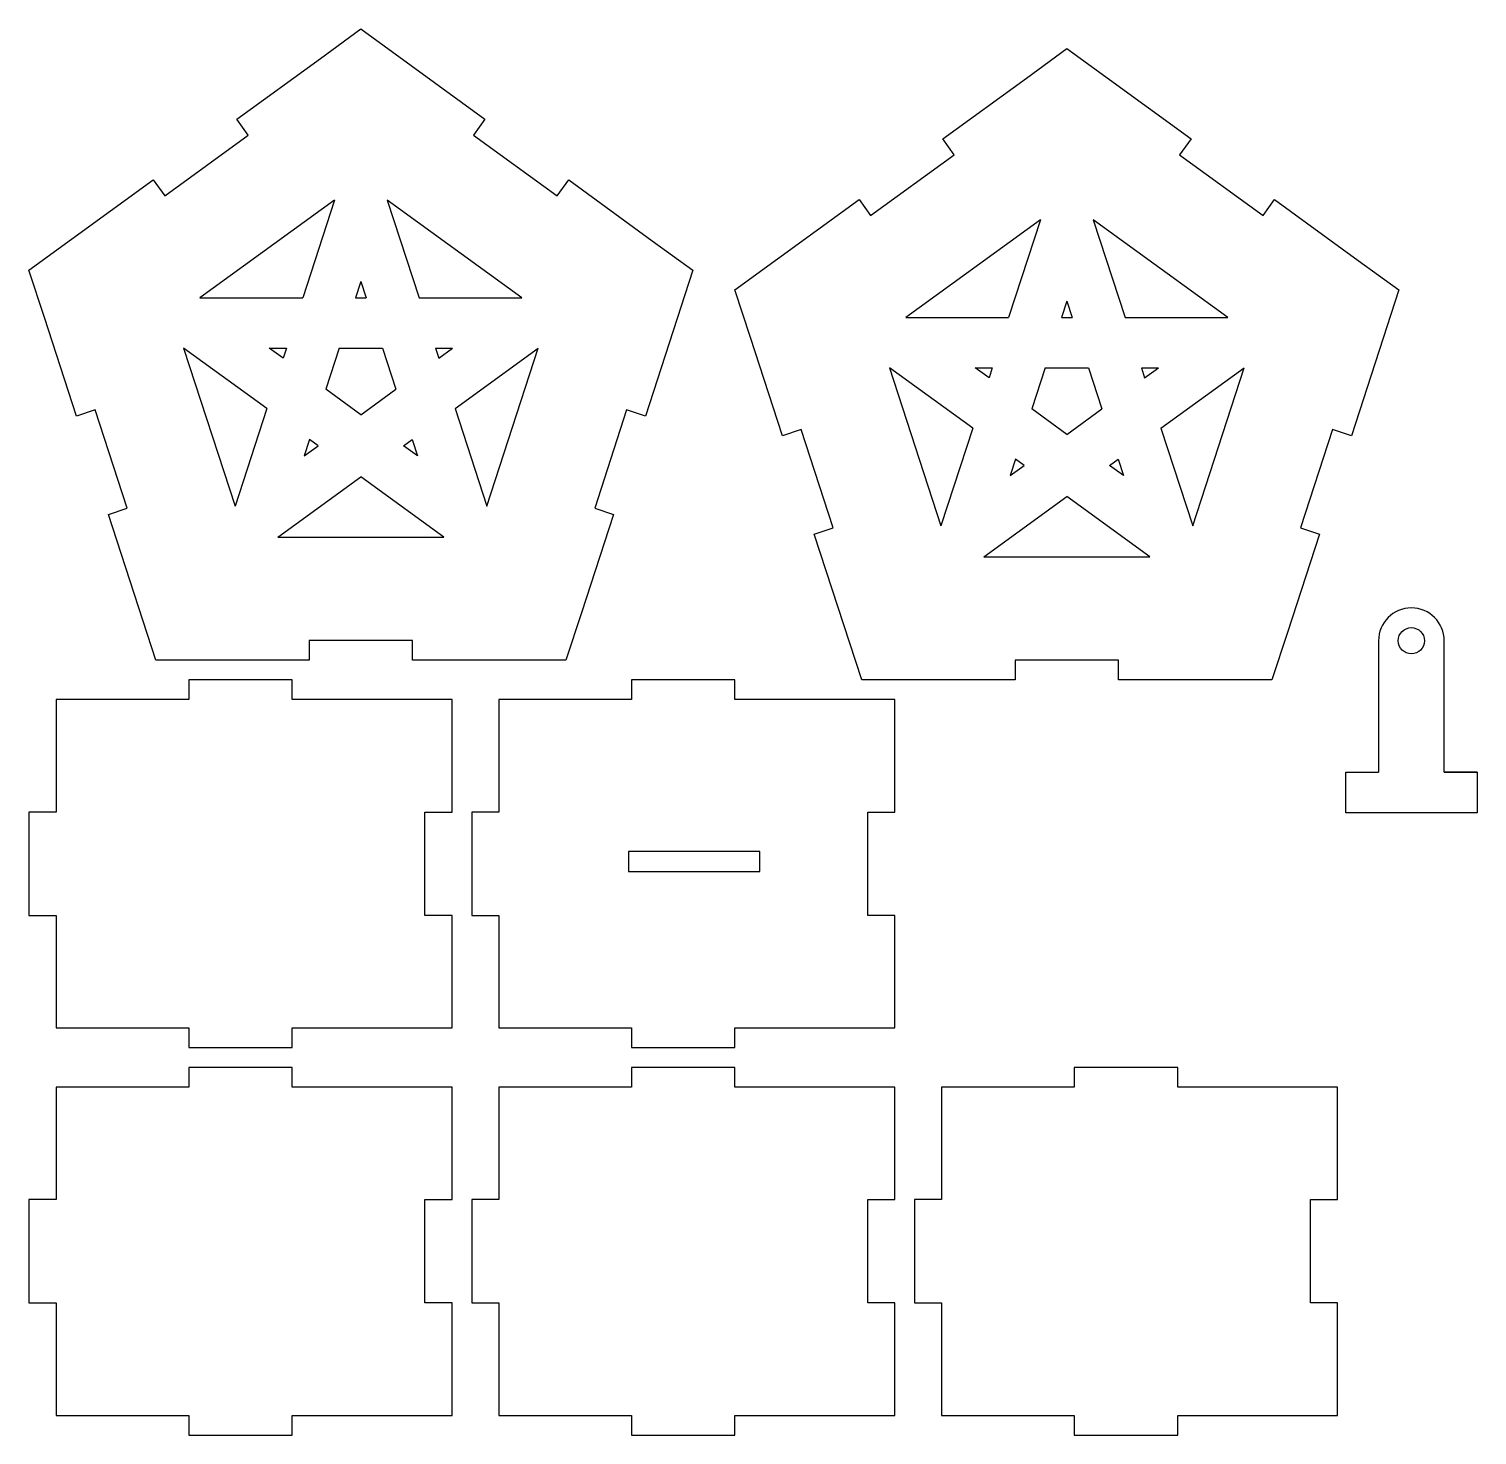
# Model space of a CAD drawing. Extents: x 0 to 221, y 3 to 217.
import ezdxf

# ---------------------------------------------------------------- set-up
doc = ezdxf.new("R2010")
doc.units = 0
doc.layers.get('0').update_dxf_attribs({"linetype": 'CONTINUOUS'})
for name, color, linetype in [('SIDE0_OUTSIDECUTPATH', 7, 'CONTINUOUS'), ('SIDE1_OUTSIDECUTPATH', 7, 'CONTINUOUS'), ('SIDE2_OUTSIDECUTPATH', 7, 'CONTINUOUS'), ('SIDE3_OUTSIDECUTPATH', 7, 'CONTINUOUS'), ('SIDE4_OUTSIDECUTPATH', 7, 'CONTINUOUS'), ('TOP_OUTSIDECUTPATH', 7, 'CONTINUOUS')]:
    doc.layers.add(name, color=color, linetype=linetype)

msp = doc.modelspace()

# ---------------------------------------------------------------- linework, layer by layer
at = {"linetype": 'CONTINUOUS'}
for p, q in [((46.52, 191.07), (41.69, 176.2)), ((54.58, 191.07), (59.41, 176.2)), ((154.05, 188.07), (149.21, 173.2)), ((162.1, 188.07), (166.93, 173.2)), ((50.55, 178.68), (49.74, 176.2)), ((50.55, 178.68), (51.36, 176.2)), ((26.04, 176.2), (41.69, 176.2)), ((49.74, 176.2), (51.36, 176.2)), ((59.41, 176.2), (75.05, 176.2)), ((158.07, 175.68), (157.26, 173.2)), ((158.07, 175.68), (158.88, 173.2)), ((133.57, 173.2), (149.21, 173.2)), ((157.26, 173.2), (158.88, 173.2)), ((166.93, 173.2), (182.58, 173.2)), ((36.21, 159.34), (23.56, 168.54)), ((36.59, 168.54), (39.2, 168.54)), ((38.7, 167), (36.59, 168.54)), ((39.2, 168.54), (38.7, 167)), ((47.25, 168.54), (45.22, 162.27)), ((47.25, 168.54), (53.85, 168.54)), ((53.85, 168.54), (55.88, 162.27)), ((61.9, 168.54), (62.4, 167)), ((61.9, 168.54), (64.51, 168.54)), ((62.4, 167), (64.51, 168.54)), ((64.89, 159.34), (77.54, 168.54)), ((143.74, 156.34), (131.08, 165.54)), ((146.22, 164), (144.11, 165.54)), ((144.11, 165.54), (146.72, 165.54)), ((146.72, 165.54), (146.22, 164)), ((154.78, 165.54), (152.74, 159.27)), ((154.78, 165.54), (161.37, 165.54)), ((161.37, 165.54), (163.41, 159.27)), ((169.42, 165.54), (169.92, 164)), ((169.42, 165.54), (172.04, 165.54)), ((169.92, 164), (172.04, 165.54)), ((172.41, 156.34), (185.07, 165.54)), ((50.55, 158.39), (45.22, 162.27)), ((50.55, 158.39), (55.88, 162.27)), ((36.21, 159.34), (31.38, 144.46)), ((64.89, 159.34), (69.72, 144.46)), ((158.07, 155.39), (152.74, 159.27)), ((158.07, 155.39), (163.41, 159.27)), ((42.73, 154.61), (41.92, 152.12)), ((44.03, 153.66), (42.73, 154.61)), ((57.06, 153.66), (58.37, 154.61)), ((58.37, 154.61), (59.18, 152.12)), ((143.74, 156.34), (138.9, 141.46)), ((172.41, 156.34), (177.24, 141.46)), ((41.92, 152.12), (44.03, 153.66)), ((59.18, 152.12), (57.06, 153.66)), ((150.25, 151.61), (149.44, 149.12)), ((149.44, 149.12), (151.56, 150.66)), ((151.56, 150.66), (150.25, 151.61)), ((164.59, 150.66), (165.9, 151.61)), ((166.7, 149.12), (164.59, 150.66)), ((165.9, 151.61), (166.7, 149.12)), ((37.89, 139.73), (50.55, 148.93)), ((63.21, 139.73), (50.55, 148.93)), ((145.42, 136.73), (158.07, 145.93)), ((170.73, 136.73), (158.07, 145.93)), ((205.54, 123.97), (205.54, 103.97)), ((215.54, 103.97), (215.54, 123.97)), ((200.54, 103.97), (205.54, 103.97)), ((220.54, 103.97), (215.54, 103.97)), ((215.54, 103.97), (220.54, 103.97)), ((111.29, 91.85), (91.29, 91.85)), ((91.29, 91.85), (91.29, 88.85)), ((111.29, 90.35), (111.29, 91.85)), ((91.29, 88.85), (111.29, 88.85)), ((111.29, 88.85), (111.29, 90.35))]:
    msp.add_line(p, q, dxfattribs=at)
for points in [[(46.52, 191.07), (26.04, 176.2)], [(75.05, 176.2), (54.58, 191.07)], [(154.05, 188.07), (133.57, 173.2)], [(182.58, 173.2), (162.1, 188.07)], [(23.56, 168.54), (31.38, 144.46)], [(69.72, 144.46), (77.54, 168.54)], [(131.08, 165.54), (138.9, 141.46)], [(177.24, 141.46), (185.07, 165.54)], [(37.89, 139.73), (63.21, 139.73)], [(145.42, 136.73), (170.73, 136.73)], [(215.54, 103.97), (220.54, 103.97), (220.54, 97.76), (200.54, 97.76), (200.54, 103.97), (205.54, 103.97)]]:
    msp.add_lwpolyline(points, dxfattribs=at)
msp.add_circle((210.54, 123.97), 2, dxfattribs=at)
msp.add_arc((210.54, 123.97), 5, 0, 180, dxfattribs=at)
at = {"layer": 'SIDE0_OUTSIDECUTPATH'}
for p, q in [((40.09, 118), (24.34, 118)), ((24.34, 118), (24.34, 115)), ((40.09, 115), (40.09, 118)), ((4.13, 115), (4.13, 97.88)), ((8.59, 115), (4.13, 115)), ((24.34, 115), (8.59, 115)), ((64.43, 115), (40.09, 115)), ((64.43, 113.62), (64.43, 115)), ((64.43, 97.88), (64.43, 113.62)), ((4.13, 97.88), (0, 97.88)), ((0, 97.88), (0, 82.12)), ((60.3, 82.12), (60.3, 97.88)), ((60.3, 97.88), (64.43, 97.88)), ((0, 82.12), (4.13, 82.12)), ((4.13, 82.12), (4.13, 66.38)), ((64.43, 82.12), (60.3, 82.12)), ((64.43, 65), (64.43, 82.12)), ((4.13, 66.38), (4.13, 65)), ((4.13, 65), (24.34, 65)), ((24.34, 65), (24.34, 62)), ((40.09, 62), (40.09, 65)), ((40.09, 65), (55.84, 65)), ((55.84, 65), (64.43, 65)), ((24.34, 62), (40.09, 62))]:
    msp.add_line(p, q, dxfattribs=at)
at = {"layer": 'SIDE1_OUTSIDECUTPATH'}
for p, q in [((40.09, 59), (24.34, 59)), ((24.34, 59), (24.34, 56)), ((40.09, 56), (40.09, 59)), ((4.13, 56), (4.13, 38.88)), ((8.59, 56), (4.13, 56)), ((24.34, 56), (8.59, 56)), ((64.43, 56), (40.09, 56)), ((64.43, 54.62), (64.43, 56)), ((64.43, 38.88), (64.43, 54.62)), ((4.13, 38.88), (0, 38.88)), ((0, 38.88), (0, 23.12)), ((60.3, 23.12), (60.3, 38.88)), ((60.3, 38.88), (64.43, 38.88)), ((0, 23.12), (4.13, 23.12)), ((4.13, 23.12), (4.13, 7.38)), ((64.43, 23.12), (60.3, 23.12)), ((64.43, 6), (64.43, 23.12)), ((4.13, 7.38), (4.13, 6)), ((4.13, 6), (24.34, 6)), ((24.34, 6), (24.34, 3)), ((40.09, 3), (40.09, 6)), ((40.09, 6), (55.84, 6)), ((55.84, 6), (64.43, 6)), ((24.34, 3), (40.09, 3))]:
    msp.add_line(p, q, dxfattribs=at)
at = {"layer": 'SIDE2_OUTSIDECUTPATH'}
for p, q in [((107.52, 118), (91.77, 118)), ((91.77, 118), (91.77, 115)), ((107.52, 115), (107.52, 118)), ((71.56, 115), (71.56, 97.88)), ((76.02, 115), (71.56, 115)), ((91.77, 115), (76.02, 115)), ((131.86, 115), (107.52, 115)), ((131.86, 113.62), (131.86, 115)), ((131.86, 97.88), (131.86, 113.62)), ((71.56, 97.88), (67.43, 97.88)), ((67.43, 97.88), (67.43, 82.12)), ((127.74, 82.12), (127.74, 97.88)), ((127.74, 97.88), (131.86, 97.88)), ((67.43, 82.12), (71.56, 82.12)), ((71.56, 82.12), (71.56, 66.38)), ((131.86, 82.12), (127.74, 82.12)), ((131.86, 65), (131.86, 82.12)), ((71.56, 66.38), (71.56, 65)), ((71.56, 65), (91.77, 65)), ((91.77, 65), (91.77, 62)), ((107.52, 62), (107.52, 65)), ((107.52, 65), (123.27, 65)), ((123.27, 65), (131.86, 65)), ((91.77, 62), (107.52, 62))]:
    msp.add_line(p, q, dxfattribs=at)
at = {"layer": 'SIDE3_OUTSIDECUTPATH'}
for p, q in [((107.52, 59), (91.77, 59)), ((91.77, 59), (91.77, 56)), ((107.52, 56), (107.52, 59)), ((71.56, 56), (71.56, 38.88)), ((76.02, 56), (71.56, 56)), ((91.77, 56), (76.02, 56)), ((131.86, 56), (107.52, 56)), ((131.86, 54.62), (131.86, 56)), ((131.86, 38.88), (131.86, 54.62)), ((71.56, 38.88), (67.43, 38.88)), ((67.43, 38.88), (67.43, 23.12)), ((127.74, 23.12), (127.74, 38.88)), ((127.74, 38.88), (131.86, 38.88)), ((67.43, 23.12), (71.56, 23.12)), ((71.56, 23.12), (71.56, 7.38)), ((131.86, 23.12), (127.74, 23.12)), ((131.86, 6), (131.86, 23.12)), ((71.56, 7.38), (71.56, 6)), ((71.56, 6), (91.77, 6)), ((91.77, 6), (91.77, 3)), ((107.52, 3), (107.52, 6)), ((107.52, 6), (123.27, 6)), ((123.27, 6), (131.86, 6)), ((91.77, 3), (107.52, 3))]:
    msp.add_line(p, q, dxfattribs=at)
at = {"layer": 'SIDE4_OUTSIDECUTPATH'}
for p, q in [((174.96, 59), (159.21, 59)), ((159.21, 59), (159.21, 56)), ((174.96, 56), (174.96, 59)), ((138.99, 56), (138.99, 38.88)), ((143.46, 56), (138.99, 56)), ((159.21, 56), (143.46, 56)), ((199.3, 56), (174.96, 56)), ((199.3, 54.62), (199.3, 56)), ((199.3, 38.88), (199.3, 54.62)), ((138.99, 38.88), (134.86, 38.88)), ((134.86, 38.88), (134.86, 23.12)), ((195.17, 23.12), (195.17, 38.88)), ((195.17, 38.88), (199.3, 38.88)), ((134.86, 23.12), (138.99, 23.12)), ((138.99, 23.12), (138.99, 7.38)), ((199.3, 23.12), (195.17, 23.12)), ((199.3, 6), (199.3, 23.12)), ((138.99, 7.38), (138.99, 6)), ((138.99, 6), (159.21, 6)), ((159.21, 6), (159.21, 3)), ((174.96, 3), (174.96, 6)), ((174.96, 6), (190.71, 6)), ((190.71, 6), (199.3, 6)), ((159.21, 3), (174.96, 3))]:
    msp.add_line(p, q, dxfattribs=at)
at = {"layer": 'TOP_OUTSIDECUTPATH'}
for p, q in [((44.39, 212.67), (50.55, 217.15)), ((50.55, 217.15), (69.45, 203.42)), ((151.91, 209.67), (158.07, 214.15)), ((158.07, 214.15), (176.98, 200.42)), ((31.65, 203.42), (44.39, 212.67)), ((139.17, 200.42), (151.91, 209.67)), ((33.41, 200.99), (31.65, 203.42)), ((69.45, 203.42), (67.69, 200.99)), ((20.67, 191.73), (33.41, 200.99)), ((67.69, 200.99), (80.43, 191.73)), ((140.93, 197.99), (139.17, 200.42)), ((176.98, 200.42), (175.21, 197.99)), ((128.19, 188.73), (140.93, 197.99)), ((175.21, 197.99), (187.96, 188.73)), ((0, 180.42), (18.9, 194.16)), ((18.9, 194.16), (20.67, 191.73)), ((80.43, 191.73), (82.2, 194.16)), ((82.2, 194.16), (94.94, 184.9)), ((107.52, 177.42), (126.43, 191.16)), ((126.43, 191.16), (128.19, 188.73)), ((187.96, 188.73), (189.72, 191.16)), ((189.72, 191.16), (202.46, 181.9)), ((94.94, 184.9), (101.1, 180.42)), ((202.46, 181.9), (208.62, 177.42)), ((2.35, 173.18), (0, 180.42)), ((101.1, 180.42), (93.88, 158.2)), ((109.88, 170.18), (107.52, 177.42)), ((208.62, 177.42), (201.4, 155.2)), ((7.22, 158.2), (2.35, 173.18)), ((114.74, 155.2), (109.88, 170.18)), ((10.07, 159.13), (7.22, 158.2)), ((14.94, 144.15), (10.07, 159.13)), ((91.03, 159.13), (86.16, 144.15)), ((93.88, 158.2), (91.03, 159.13)), ((117.6, 156.13), (114.74, 155.2)), ((122.46, 141.15), (117.6, 156.13)), ((198.55, 156.13), (193.68, 141.15)), ((201.4, 155.2), (198.55, 156.13)), ((12.09, 143.22), (14.94, 144.15)), ((86.16, 144.15), (89.01, 143.22)), ((19.31, 121), (12.09, 143.22)), ((89.01, 143.22), (84.14, 128.24)), ((119.61, 140.22), (122.46, 141.15)), ((193.68, 141.15), (196.53, 140.22)), ((126.83, 118), (119.61, 140.22)), ((196.53, 140.22), (191.67, 125.24)), ((84.14, 128.24), (81.79, 121)), ((58.42, 124), (42.67, 124)), ((42.67, 124), (42.67, 121)), ((58.42, 121), (58.42, 124)), ((191.67, 125.24), (189.31, 118)), ((26.92, 121), (19.31, 121)), ((42.67, 121), (26.92, 121)), ((81.79, 121), (58.42, 121)), ((165.95, 121), (150.2, 121)), ((150.2, 121), (150.2, 118)), ((165.95, 118), (165.95, 121)), ((134.45, 118), (126.83, 118)), ((150.2, 118), (134.45, 118)), ((189.31, 118), (165.95, 118))]:
    msp.add_line(p, q, dxfattribs=at)

doc.saveas('drawing.dxf')
